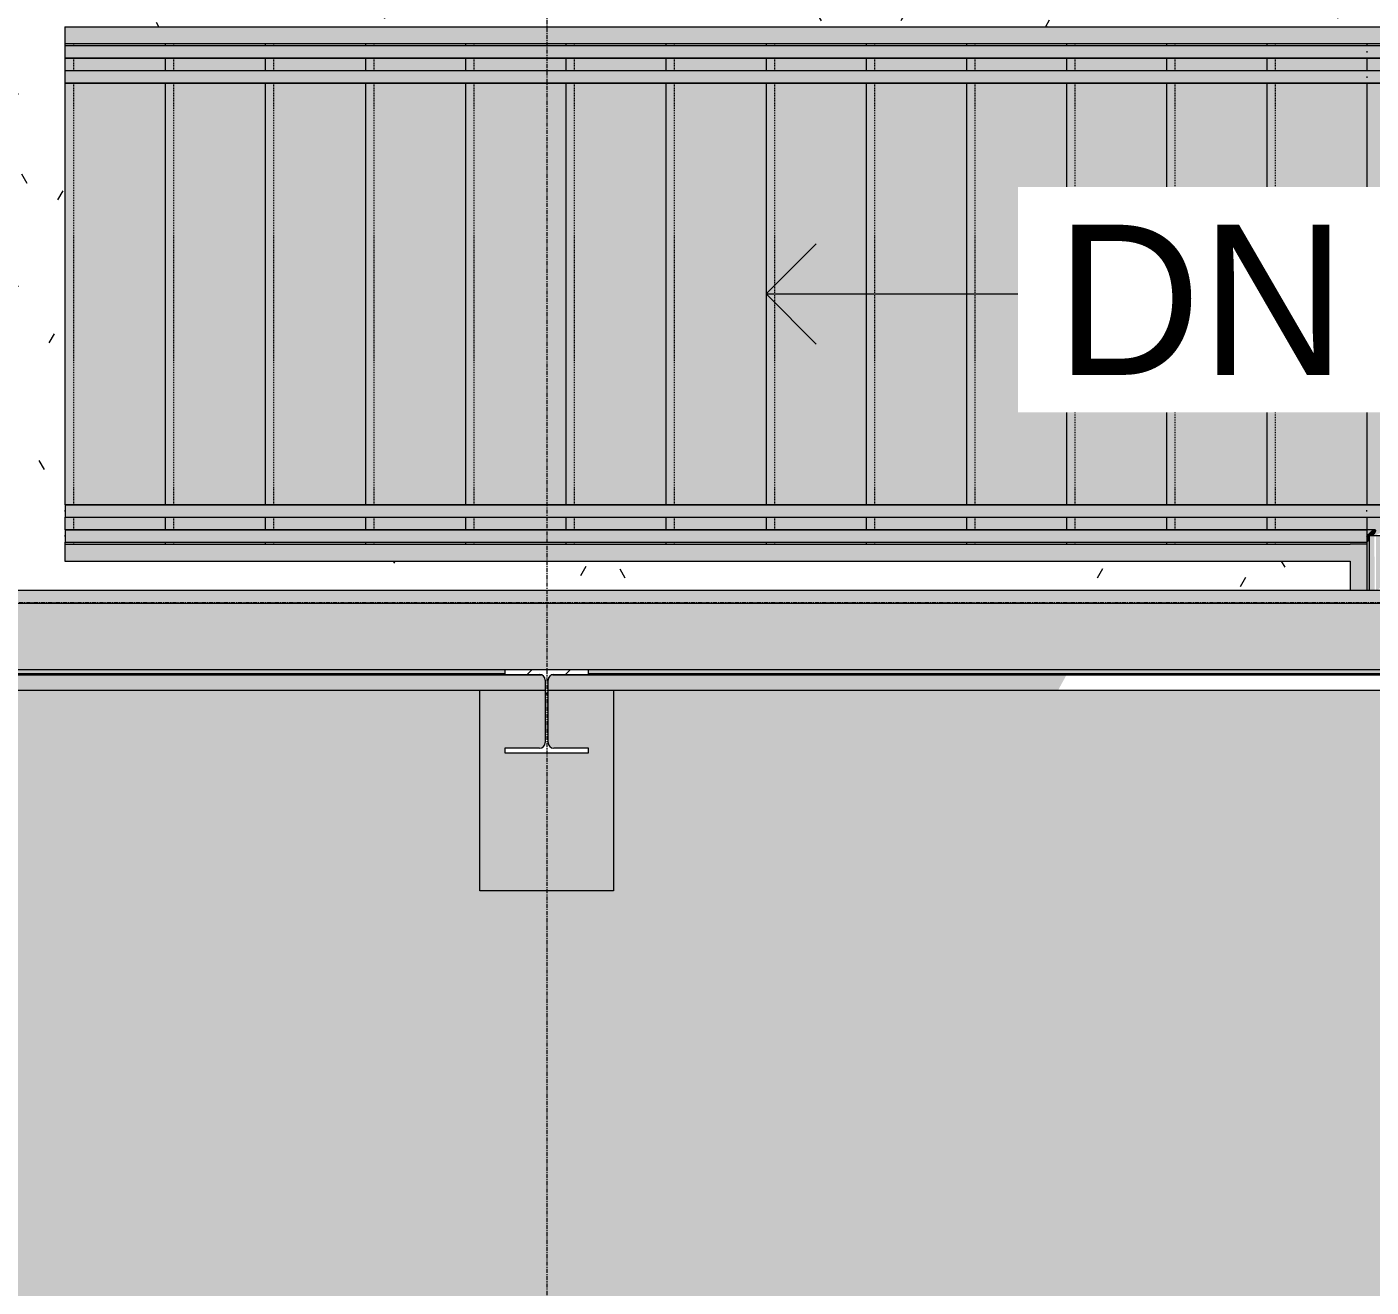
# Model space of a CAD drawing. Header units: inches. Extents: x -4124 to -1243, y 10241 to 12024.
# Drawn here: x -1802.5 to -1641.4, y 11691.9 to 11842.9 of the extents above; entities that cross this region are included whole.
import ezdxf

# ---------------------------------------------------------------- set-up
doc = ezdxf.new("R2010")
doc.units = ezdxf.units.IN
doc.header["$MEASUREMENT"] = 0
doc.linetypes.add('Grid Line 1_2_', pattern=[0.875, 0.5, -0.125, 0.125, -0.125])
doc.linetypes.add('Overhead 1_16_', pattern=[0.101562, 0.0625, -0.039062])
for name, color, linetype, lineweight in [('A-FLOR-HRAL', 11, 'Continuous', 9), ('A-WALL', 113, 'Continuous', 13), ('A-WALL-PATT', 111, 'Continuous', 20), ('C-BLDG-PADS', 91, 'Continuous', 13), ('C-TOPO', 7, 'Continuous', 9), ('S-COLS', 52, 'Continuous', 13), ('S-FNDN', 32, 'Continuous', 13), ('S-GRID', 1, 'Continuous', 9), ('S-STRS', 31, 'Continuous', 9), ('S-STRS-ANNO', 31, 'Continuous', 9), ('S-STRS-IDEN', 31, 'Continuous', 9)]:
    doc.layers.add(name, color=color, linetype=linetype, lineweight=lineweight)
doc.styles.add('Century Gothic', font='', dxfattribs={"height": 18})
doc.styles.get('Century Gothic').set_extended_font_data('Century Gothic')
pattern_1 = [(0, (0, 0), (30.72, 7.68), [1.267, -21.773, 1.267, -21.773, -122.88]), (0, (0, 0), (30.72, 7.68), [-46.08, 1.267, -44.813, 1.267, -21.773, -53.76]), (0, (0, 0), (30.72, 7.68), [-115.2, 1.267, -14.093, 1.267, -37.133]), (120, (11.52, 3.84), (-22.011075, 22.7643004), [1.267, -21.773, 1.267, -21.773, -122.88]), (120, (11.52, 3.84), (-22.011075, 22.7643004), [-46.08, 1.267, -44.813, 1.267, -21.773, -53.76]), (120, (11.52, 3.84), (-22.011075, 22.7643004), [-115.2, 1.267, -14.093, 1.267, -37.133]), (240, (15.36, 19.2), (-8.708925, -30.4443004), [1.267, -21.773, 1.267, -21.773, -122.88]), (240, (15.36, 19.2), (-8.708925, -30.4443004), [-46.08, 1.267, -44.813, 1.267, -21.773, -53.76]), (240, (15.36, 19.2), (-8.708925, -30.4443004), [-115.2, 1.267, -14.093, 1.267, -37.133])]

# ---------------------------------------------------------------- blocks, each defined once
blk = doc.blocks.new('Top Rail Type - Top Rail_Internal_-1447311-FLOOR PLAN - MEZZANINE')
at = {"layer": 'A-FLOR-HRAL'}
for points in [[(-1641.92, 11839.83), (-1641.92, 11840), (-1797.92, 11840), (-1797.92, 11839.84), (-1641.92, 11839.84)], [(-1641.91, 11839.81), (-1641.91, 11839.83), (-1586.29, 11839.83), (-1586.11, 11840.01), (-1641.92, 11840.01), (-1641.92, 11839.83)], [(-1797.92, 11781.84), (-1641.98, 11781.84), (-1641.74, 11782.11), (-1641.35, 11782.45), (-1641.02, 11782.64), (-1641.02, 11782.67), (-1641.92, 11782.64), (-1641.92, 11782), (-1797.92, 11782), (-1797.92, 11781.92)], [(-1641.92, 11781.27), (-1641.73, 11781.39), (-1641.67, 11781.44), (-1641.67, 11781.92), (-1641.17, 11781.92), (-1640.89, 11782.29), (-1640.79, 11782.57), (-1640.82, 11782.64), (-1641.02, 11782.64), (-1641.35, 11782.45), (-1641.74, 11782.11), (-1641.92, 11781.91), (-1641.92, 11781.27)]]:
    blk.add_hatch(color=254, dxfattribs=at).paths.add_polyline_path(points, flags=0)
at = {"layer": 'A-FLOR-HRAL', "color": 8}
for p, q in [((-1641.72, 11840.67), (-1797.92, 11840.67)), ((-1585.45, 11840.67), (-1641.72, 11840.67)), ((-1797.92, 11839.17), (-1641.72, 11839.17)), ((-1641.72, 11839.17), (-1586.95, 11839.17)), ((-1640.9, 11782.67), (-1797.92, 11782.67)), ((-1797.92, 11781.17), (-1642.19, 11781.17)), ((-1641.67, 11780.89), (-1641.67, 11775.39))]:
    blk.add_line(p, q, dxfattribs=at)
at = {"layer": 'A-FLOR-HRAL', "color": 8, "flags": 128}
for points in [[(-1797.92, 11839.84), (-1797.92, 11839.92), (-1797.92, 11840)], [(-1640.9, 11782.67), (-1641.02, 11782.64), (-1641.17, 11782.57), (-1641.35, 11782.45), (-1641.55, 11782.29), (-1641.74, 11782.11), (-1641.92, 11781.92), (-1641.99, 11781.84)], [(-1797.92, 11781.84), (-1797.92, 11781.92), (-1797.92, 11782)], [(-1641.92, 11781.27), (-1641.73, 11781.39), (-1641.67, 11781.44)]]:
    blk.add_lwpolyline(points, dxfattribs=at)
at = {"layer": 'A-FLOR-HRAL', "color": 8}
blk.add_open_spline([(-1641.92, 11840), (-1641.92, 11839.97), (-1641.92, 11839.92), (-1641.92, 11839.87), (-1641.92, 11839.84)], degree=3, dxfattribs=at)
blk = doc.blocks.new('Top Rail Type - Top Rail_Internal_-V8-FLOOR PLAN - MEZZANINE')
at = {"layer": 'A-FLOR-HRAL'}
h = blk.add_hatch(color=254, dxfattribs=at)
h.paths.add_polyline_path([(-1749.92, 11839.17), (-1641.92, 11839.17), (-1641.92, 11839.84), (-1797.92, 11839.84), (-1797.92, 11839.17), (-1751.62, 11839.17)], flags=0)
h.paths.add_polyline_path([(-1737.92, 11840), (-1641.92, 11840.01), (-1641.92, 11840.67), (-1797.92, 11840.67), (-1797.92, 11840), (-1741.17, 11840)], flags=0)
h = blk.add_hatch(color=254, dxfattribs=at)
h.paths.add_polyline_path([(-1638.7, 11839.17), (-1586.95, 11839.17), (-1586.29, 11839.83), (-1641.92, 11839.84), (-1641.91, 11839.17), (-1641.75, 11839.17)], flags=0)
h.paths.add_polyline_path([(-1641.92, 11840), (-1641.91, 11840.01), (-1586.11, 11840.01), (-1585.45, 11840.67), (-1641.92, 11840.67)], flags=0)
h = blk.add_hatch(color=254, dxfattribs=at)
h.paths.add_polyline_path([(-1701.92, 11781.17), (-1641.92, 11781.17), (-1641.92, 11781.91), (-1641.98, 11781.84), (-1797.92, 11781.84), (-1797.92, 11781.17), (-1713.92, 11781.17)], flags=0)
h.paths.add_polyline_path([(-1785.92, 11782), (-1641.92, 11782), (-1641.92, 11782.67), (-1797.92, 11782.67), (-1797.92, 11782)], flags=0)
h = blk.add_hatch(color=254, dxfattribs=at)
h.paths.add_polyline_path([(-1641.01, 11775.39), (-1641.02, 11781.83), (-1640.98, 11781.92), (-1641.67, 11781.92), (-1641.67, 11775.39)], flags=0)
h.paths.add_polyline_path([(-1640.83, 11775.39), (-1640.68, 11775.39), (-1640.17, 11775.9), (-1640.17, 11781.92), (-1640.83, 11781.92), (-1640.83, 11775.9)], flags=0)
at = {"layer": 'A-FLOR-HRAL', "color": 8}
for p, q in [((-1797.92, 11839.17), (-1797.92, 11840.67)), ((-1641.92, 11840.67), (-1797.92, 11840.67)), ((-1585.45, 11840.67), (-1641.92, 11840.67)), ((-1641.92, 11839.17), (-1797.92, 11839.17)), ((-1586.95, 11839.17), (-1641.92, 11839.17)), ((-1797.92, 11782.67), (-1797.92, 11781.17)), ((-1797.92, 11782.67), (-1641.92, 11782.67)), ((-1641.92, 11782.67), (-1641.92, 11781.17)), ((-1797.92, 11781.17), (-1641.92, 11781.17)), ((-1640.17, 11781.92), (-1641.67, 11781.92)), ((-1641.67, 11781.92), (-1641.67, 11775.39))]:
    blk.add_line(p, q, dxfattribs=at)
blk = doc.blocks.new('Handrail Type - Handrail_Internal_-1447339-FLOOR PLAN - MEZZANINE')
at = {"layer": 'A-FLOR-HRAL'}
for points in [[(-1641.92, 11836.83), (-1641.92, 11837), (-1797.92, 11837), (-1797.92, 11836.84), (-1641.92, 11836.84)], [(-1641.91, 11836.81), (-1641.91, 11836.83), (-1589.29, 11836.83), (-1589.11, 11837.01), (-1641.92, 11837.01), (-1641.92, 11836.83)], [(-1641.92, 11784.83), (-1641.92, 11785), (-1797.92, 11785), (-1797.92, 11784.84), (-1641.92, 11784.84)], [(-1638.01, 11784.83), (-1637.83, 11785.01), (-1641.92, 11785.01), (-1641.89, 11784.83), (-1638.23, 11784.83)]]:
    blk.add_hatch(color=254, dxfattribs=at).paths.add_polyline_path(points, flags=0)
at = {"layer": 'A-FLOR-HRAL', "color": 8}
for p, q in [((-1641.72, 11837.67), (-1797.92, 11837.67)), ((-1588.45, 11837.67), (-1641.72, 11837.67)), ((-1797.92, 11836.17), (-1641.72, 11836.17)), ((-1641.72, 11836.17), (-1589.95, 11836.17)), ((-1641.72, 11785.67), (-1797.92, 11785.67)), ((-1637.17, 11785.67), (-1641.72, 11785.67)), ((-1797.92, 11784.17), (-1641.72, 11784.17)), ((-1641.72, 11784.17), (-1638.67, 11784.17))]:
    blk.add_line(p, q, dxfattribs=at)
at = {"layer": 'A-FLOR-HRAL', "color": 8, "flags": 128}
for points in [[(-1797.92, 11836.84), (-1797.92, 11836.92), (-1797.92, 11837)], [(-1797.92, 11784.84), (-1797.92, 11784.92), (-1797.92, 11785)]]:
    blk.add_lwpolyline(points, dxfattribs=at)
at = {"layer": 'A-FLOR-HRAL', "color": 8}
for points in [[(-1641.92, 11837), (-1641.92, 11836.97), (-1641.92, 11836.92), (-1641.92, 11836.87), (-1641.92, 11836.84)], [(-1641.92, 11784.84), (-1641.92, 11784.87), (-1641.92, 11784.92), (-1641.92, 11784.97), (-1641.92, 11785)]]:
    blk.add_open_spline(points, degree=3, dxfattribs=at)
blk = doc.blocks.new('Handrail Type - Handrail_Internal_-V9-FLOOR PLAN - MEZZANINE')
at = {"layer": 'A-FLOR-HRAL'}
h = blk.add_hatch(color=254, dxfattribs=at)
h.paths.add_polyline_path([(-1797.92, 11836.17), (-1641.92, 11836.17), (-1641.92, 11836.84), (-1797.92, 11836.84), (-1797.92, 11836.45)], flags=0)
h.paths.add_polyline_path([(-1797.92, 11837), (-1641.92, 11837.01), (-1641.92, 11837.67), (-1797.92, 11837.67)], flags=0)
h = blk.add_hatch(color=254, dxfattribs=at)
h.paths.add_polyline_path([(-1589.95, 11836.17), (-1589.29, 11836.83), (-1641.92, 11836.84), (-1641.92, 11836.17), (-1594.84, 11836.17)], flags=0)
h.paths.add_polyline_path([(-1641.92, 11837), (-1641.91, 11837.01), (-1589.11, 11837.01), (-1588.45, 11837.67), (-1641.92, 11837.67)], flags=0)
h = blk.add_hatch(color=254, dxfattribs=at)
h.paths.add_polyline_path([(-1797.92, 11784.17), (-1641.92, 11784.17), (-1641.92, 11784.84), (-1797.92, 11784.84), (-1797.92, 11784.53)], flags=0)
h.paths.add_polyline_path([(-1773.92, 11785), (-1641.92, 11785.01), (-1641.92, 11785.67), (-1797.92, 11785.67), (-1797.92, 11785), (-1782.97, 11785)], flags=0)
h = blk.add_hatch(color=254, dxfattribs=at)
h.paths.add_polyline_path([(-1641.77, 11784.17), (-1638.67, 11784.17), (-1638.01, 11784.83), (-1641.92, 11784.84), (-1641.92, 11784.17), (-1641.82, 11784.17)], flags=0)
h.paths.add_polyline_path([(-1641.92, 11785), (-1641.89, 11785.01), (-1637.83, 11785.01), (-1637.17, 11785.67), (-1641.92, 11785.64), (-1641.92, 11785.11)], flags=0)
at = {"layer": 'A-FLOR-HRAL', "color": 8}
for p, q in [((-1797.92, 11836.17), (-1797.92, 11837.67)), ((-1641.92, 11837.67), (-1797.92, 11837.67)), ((-1588.45, 11837.67), (-1641.92, 11837.67)), ((-1641.92, 11836.17), (-1797.92, 11836.17)), ((-1589.95, 11836.17), (-1641.92, 11836.17)), ((-1797.92, 11785.67), (-1797.92, 11784.17)), ((-1797.92, 11785.67), (-1641.92, 11785.67)), ((-1641.92, 11785.67), (-1637.17, 11785.67)), ((-1797.92, 11784.17), (-1641.92, 11784.17)), ((-1641.92, 11784.17), (-1638.67, 11784.17))]:
    blk.add_line(p, q, dxfattribs=at)
blk = doc.blocks.new('W-Wide Flange-Column - W10X49-V12-FLOOR PLAN - MEZZANINE')
at = {"layer": 'S-COLS', "lineweight": 9}
h = blk.add_hatch(dxfattribs=at)
h.set_pattern_fill('FP_17', color=8, style=0, pattern_type=2)
h.set_pattern_definition([(45, (1740.203, -11760.905), (-9.503515, 9.503515), []), (45, (1740.203, -11746.505), (-9.503515, 9.503515), [])])
h.paths.add_polyline_path([(5, -4.99), (5, -4.43), (0.86, -4.43), (0.37, -4.23), (0.17, -3.74), (0.17, 3.74), (0.37, 4.23), (0.86, 4.43), (5, 4.47), (5, 4.99), (-5, 4.98), (-5, 4.43), (-0.86, 4.43), (-0.37, 4.23), (-0.17, 3.74), (-0.17, -3.74), (-0.37, -4.23), (-0.86, -4.43), (-5, -4.43), (-5, -4.99)], flags=0)
for p, q in [((5, 4.99), (-5, 4.99)), ((-5, 4.99), (-5, 4.43)), ((5, 4.43), (5, 4.99)), ((-5, 4.43), (-0.86, 4.43)), ((-0.17, 3.74), (-0.17, -3.74)), ((0.17, -3.74), (0.17, 3.74)), ((0.86, 4.43), (5, 4.43)), ((-0.86, -4.43), (-5, -4.43)), ((-5, -4.43), (-5, -4.99)), ((5, -4.43), (0.86, -4.43)), ((5, -4.99), (5, -4.43)), ((-5, -4.99), (5, -4.99))]:
    blk.add_line(p, q, dxfattribs=at)
for centre, start, end in [((-0.86, 3.74), 0, 90), ((0.86, 3.74), 90, 180), ((-0.86, -3.74), 270, 0), ((0.86, -3.74), 180, 270)]:
    blk.add_arc(centre, 0.691, start, end, dxfattribs=at)

msp = doc.modelspace()

# ---------------------------------------------------------------- hatches: boundary and pattern name
at = {"layer": 'A-WALL'}
msp.add_hatch(color=254, dxfattribs=at).paths.add_polyline_path([(-3026.70325, 11773.88562), (-1585.45325, 11773.88562), (-1585.45325, 11775.38562), (-3026.70325, 11775.38562)], flags=0)
at = {"layer": 'A-WALL-PATT', "lineweight": 9}
h = msp.add_hatch(dxfattribs=at)
h.set_pattern_fill('FP_4', color=8, style=0, pattern_type=2)
h.set_pattern_definition([(161.57, (0.48, 0.48), (-3.83995378, -1.544e-05), [0, -27.322, 3.034, 0]), (18.43, (-0.48, 0.48), (-3.83995378, 1.544e-05), [0, -27.322, 3.034, 0]), (108.43, (0.48, 0.48), (1.919622, -9.60052459), [9.106, -21.25]), (71.57, (-0.48, 0.48), (1.919622, 9.60052459), [9.106, -21.25])])
h.paths.add_polyline_path([(-1866.58834, 11765.88562), (-1585.45325, 11765.88562), (-1585.45325, 11773.88562), (-3026.20325, 11773.88562), (-3026.20325, 11765.88562), (-1950.20209, 11765.88562)], flags=0)
h = msp.add_hatch(dxfattribs=at)
h.set_pattern_fill('FP_5', color=8, style=0, pattern_type=2)
h.set_pattern_definition([(0, (0, 0), (0, 4.798), []), (315, (0, 0), (4.7984266, 0), [6.786, -6.786]), (45, (0, 0), (4.7984266, 0), [6.786, -6.786])])
h.paths.add_polyline_path([(-3018.20325, 11765.38562), (-3013.20325, 11765.3872), (-3013.20325, 11765.88562), (-3018.20325, 11765.88562)], flags=0)
h.paths.add_polyline_path([(-2508.27448, 11765.38562), (-2393.20325, 11765.38562), (-2393.20325, 11765.88562), (-2707.20325, 11765.88562), (-2707.20325, 11765.38562), (-2619.11209, 11765.38562)], flags=0)
h.paths.add_polyline_path([(-1587.20325, 11765.38562), (-1585.45325, 11765.38562), (-1585.45325, 11765.88562), (-1615.20325, 11765.87524), (-1615.20325, 11765.38562)], flags=0)
h.paths.add_polyline_path([(-1677.8563, 11765.38562), (-1625.20325, 11765.38562), (-1625.20325, 11765.88562), (-1735.20325, 11765.88562), (-1735.20325, 11765.38562), (-1699.36084, 11765.38562)], flags=0)
h.paths.add_polyline_path([(-2717.20325, 11765.38562), (-2717.20325, 11765.88562), (-3003.20325, 11765.88562), (-3003.20325, 11765.38562), (-2786.33959, 11765.38562)], flags=0)
h.paths.add_polyline_path([(-2383.20325, 11765.38562), (-2069.20325, 11765.38562), (-2069.20325, 11765.88562), (-2383.20325, 11765.88562), (-2383.20325, 11765.60713)], flags=0)
h.paths.add_polyline_path([(-1960.66933, 11765.38562), (-1745.20325, 11765.38562), (-1745.20325, 11765.88562), (-2059.20325, 11765.88562), (-2059.20325, 11765.38562), (-1960.87646, 11765.38562)], flags=0)
at = {"layer": 'C-BLDG-PADS', "lineweight": 9}
h = msp.add_hatch(dxfattribs=at)
h.set_pattern_fill('FP_1', color=9, style=0, pattern_type=2)
h.set_pattern_definition(pattern_1)
h.paths.add_polyline_path([(-1782.97459, 11775.38562), (-1643.92185, 11775.38562), (-1643.92185, 11778.91874), (-1797.92185, 11778.91874), (-1797.92185, 11842.91874), (-1587.20325, 11842.94162), (-1587.20325, 11918.83784), (-1956.35535, 11915.81915), (-1956.35535, 11775.38562), (-1785.92185, 11775.38562)], flags=0)
h = msp.add_hatch(dxfattribs=at)
h.set_pattern_fill('FP_1', color=9, style=0, pattern_type=2)
h.set_pattern_definition(pattern_1)
h.paths.add_polyline_path([(-3016.20325, 10827.02039), (-3008.90426, 10827.02039), (-3008.57568, 10827.15649), (-3008.37318, 10827.64539), (-3008.37318, 10835.12586), (-3008.57568, 10835.61476), (-3009.06458, 10835.81727), (-3013.20325, 10835.81727), (-3013.20325, 10836.37586), (-3003.20325, 10836.37586), (-3003.20325, 10835.81727), (-3007.34193, 10835.81727), (-3007.83082, 10835.61476), (-3008.03333, 10835.12586), (-3008.03333, 10827.64539), (-3007.83082, 10827.15649), (-3007.50224, 10827.02039), (-2712.90426, 10827.02039), (-2712.57568, 10827.15649), (-2712.37317, 10827.64539), (-2712.37317, 10835.12586), (-2712.57568, 10835.61476), (-2713.06458, 10835.81727), (-2717.20325, 10835.81727), (-2717.20325, 10836.37586), (-2707.20325, 10836.37586), (-2707.20325, 10835.81727), (-2711.34192, 10835.81727), (-2711.83082, 10835.61476), (-2712.03333, 10835.12586), (-2712.03333, 10827.64539), (-2711.83082, 10827.15649), (-2711.50224, 10827.02039), (-2388.90426, 10827.02039), (-2388.57568, 10827.15649), (-2388.37317, 10827.64539), (-2388.37317, 10835.12586), (-2388.57568, 10835.61476), (-2389.06458, 10835.81727), (-2393.20325, 10835.81727), (-2393.20325, 10836.37586), (-2383.20325, 10836.37586), (-2383.20325, 10835.81727), (-2387.34192, 10835.81727), (-2387.83082, 10835.61476), (-2388.03333, 10835.12586), (-2388.03333, 10827.64539), (-2387.83082, 10827.15649), (-2387.50224, 10827.02039), (-2064.90426, 10827.02039), (-2064.57568, 10827.15649), (-2064.37317, 10827.64539), (-2064.37317, 10835.12586), (-2064.57568, 10835.61476), (-2065.06458, 10835.81727), (-2069.20325, 10835.81727), (-2069.20325, 10836.37586), (-2059.20325, 10836.37586), (-2059.20325, 10835.81727), (-2063.34192, 10835.81727), (-2063.83082, 10835.61476), (-2064.03333, 10835.12586), (-2064.03333, 10827.64539), (-2063.83082, 10827.15649), (-2063.50224, 10827.02039), (-1942.39075, 10827.02039), (-1942.39075, 10828.39539), (-1845.45325, 10828.39539), (-1845.45325, 10979.89539), (-1797.95325, 10979.89539), (-1797.95325, 10977.64539), (-1790.32825, 10977.64539), (-1790.32825, 10828.39539), (-1740.37317, 10828.39539), (-1740.37317, 10835.12586), (-1740.57568, 10835.61476), (-1741.06458, 10835.81727), (-1745.20325, 10835.81727), (-1745.20325, 10836.37586), (-1735.20325, 10836.37586), (-1735.20325, 10835.81727), (-1739.34192, 10835.81727), (-1739.83082, 10835.61476), (-1740.03333, 10835.12586), (-1740.03333, 10828.39539), (-1620.37318, 10828.39539), (-1620.37318, 10835.12586), (-1620.57568, 10835.61476), (-1621.06458, 10835.81727), (-1625.20325, 10835.81727), (-1625.20325, 10836.37586), (-1615.20325, 10836.37586), (-1615.20325, 10835.81727), (-1619.34193, 10835.81727), (-1619.83082, 10835.61476), (-1620.03333, 10835.12586), (-1620.03333, 10828.39539), (-1587.20325, 10828.39539), (-1587.20325, 10994.77818), (-1635.20325, 10994.77818), (-1635.20325, 11033.89539), (-1904.20325, 11033.89539), (-1904.20325, 11264.89539), (-1829.70325, 11264.89539), (-1829.70325, 11420.89539), (-1587.20325, 11420.89539), (-1587.20325, 11763.39539), (-1620.03333, 11763.39539), (-1620.03333, 11757.16492), (-1619.83082, 11756.67602), (-1619.34193, 11756.47352), (-1615.20325, 11756.47352), (-1615.20325, 11755.91492), (-1625.20325, 11755.91492), (-1625.20325, 11756.47352), (-1621.06458, 11756.47352), (-1620.57568, 11756.67602), (-1620.37318, 11757.16492), (-1620.37318, 11763.39539), (-1740.03333, 11763.39539), (-1740.03333, 11757.16492), (-1739.83082, 11756.67602), (-1739.34192, 11756.47352), (-1735.20325, 11756.47352), (-1735.20325, 11755.91492), (-1745.20325, 11755.91492), (-1745.20325, 11756.47352), (-1741.06458, 11756.47352), (-1740.57568, 11756.67602), (-1740.37317, 11757.16492), (-1740.37317, 11763.39539), (-2064.03333, 11763.39539), (-2064.03333, 11757.16492), (-2063.83082, 11756.67602), (-2063.34192, 11756.47352), (-2059.20325, 11756.47352), (-2059.20325, 11755.91492), (-2069.20325, 11755.91492), (-2069.20325, 11756.47352), (-2065.06458, 11756.47352), (-2064.57568, 11756.67602), (-2064.37317, 11757.16492), (-2064.37317, 11763.39539), (-2388.03333, 11763.39539), (-2388.03333, 11757.16492), (-2387.83082, 11756.67602), (-2387.34192, 11756.47352), (-2383.20325, 11756.47352), (-2383.20325, 11755.91492), (-2393.20325, 11755.91492), (-2393.20325, 11756.47352), (-2389.06458, 11756.47352), (-2388.57568, 11756.67602), (-2388.37317, 11757.16492), (-2388.37317, 11763.39539), (-2712.03333, 11763.39539), (-2712.03333, 11757.16492), (-2711.83082, 11756.67602), (-2711.34192, 11756.47352), (-2707.20325, 11756.47352), (-2707.20325, 11755.91492), (-2717.20325, 11755.91492), (-2717.20325, 11756.47352), (-2713.06458, 11756.47352), (-2712.57568, 11756.67602), (-2712.37317, 11757.16492), (-2712.37317, 11763.39539), (-3008.03333, 11763.39539), (-3008.03333, 11757.16492), (-3007.83082, 11756.67602), (-3007.34193, 11756.47352), (-3003.20325, 11756.47352), (-3003.20325, 11755.91492), (-3013.20325, 11755.91492), (-3013.20325, 11756.47352), (-3009.06458, 11756.47352), (-3008.55199, 11756.73321), (-3008.37318, 11757.16492), (-3008.37318, 11763.39539), (-3016.20325, 11763.39539), (-3016.20325, 11682.52039), (-3015.22669, 11682.52039), (-3015.22669, 11536.52039), (-3016.20325, 11536.52039), (-3016.20325, 11457.06531), (-3009.47279, 11457.06531), (-3008.98389, 11457.26782), (-3008.78138, 11457.75672), (-3008.78138, 11461.89539), (-3008.22279, 11461.89539), (-3008.22279, 11451.89539), (-3008.78138, 11451.89539), (-3008.78138, 11456.03406), (-3008.98389, 11456.52296), (-3009.47279, 11456.72547), (-3016.20325, 11456.72547), (-3016.20325, 11137.81531), (-3009.47279, 11137.81531), (-3008.98389, 11138.01782), (-3008.78138, 11138.50672), (-3008.78138, 11142.64539), (-3008.22279, 11142.64539), (-3008.22279, 11132.64539), (-3008.78138, 11132.64539), (-3008.78138, 11136.78406), (-3008.98389, 11137.27296), (-3009.47279, 11137.47547), (-3016.20325, 11137.47547), (-3016.20325, 10835.81727)], flags=0)
h.paths.add_polyline_path([(-1797.95325, 10828.39539), (-1797.95325, 10975.39539), (-1840.95325, 10975.39539), (-1840.95325, 10828.39539)], flags=0)
h.paths.add_polyline_path([(-1587.20325, 11002.40318), (-1587.20325, 11039.65318), (-1627.57825, 11039.65318), (-1627.57825, 11002.40318)], flags=0)
h.paths.add_polyline_path([(-1745.20325, 11038.39539), (-1635.20325, 11038.39539), (-1635.20325, 11039.65318), (-1745.20325, 11039.65318), (-1745.20325, 11038.72821), (-1899.70325, 11038.72821), (-1899.70325, 11038.39539), (-1782.97459, 11038.39539)], flags=0)
h.paths.add_polyline_path([(-1745.20325, 11219.64539), (-1745.20325, 11260.27039), (-1829.70325, 11260.27039), (-1829.70325, 11260.39539), (-1879.20325, 11260.39539), (-1879.20325, 11259.64539), (-1747.20325, 11259.64539), (-1747.20325, 11219.64539)], flags=0)
h.paths.add_polyline_path([(-3015.87625, 11535.23914), (-3015.87625, 11536.23914), (-2855.22669, 11536.23914), (-2855.22669, 11535.23914), (-3015.28919, 11535.23914)], flags=0)
h.paths.add_polyline_path([(-3015.87625, 11682.80164), (-3015.87625, 11683.80164), (-2855.22669, 11683.80164), (-2855.22669, 11682.80164), (-3015.28919, 11682.80164)], flags=0)
at = {"layer": 'S-FNDN'}
h = msp.add_hatch(color=254, dxfattribs=at)
h.paths.add_polyline_path([(-3028.20325, 11763.39539), (-3028.20325, 11773.39539), (-3046.58148, 11773.39539), (-3046.58153, 11766.68722), (-3051.43065, 11765.09097), (-3046.58153, 11763.39539), (-3037.18084, 11763.39539)], flags=0)
h.paths.add_polyline_path([(-3017.57825, 11763.39539), (-3008.37318, 11763.39539), (-3008.37318, 11764.64539), (-3008.57568, 11765.13429), (-3008.88069, 11765.26062), (-3017.57825, 11765.26062), (-3017.57825, 11763.74026)], flags=0)
h.paths.add_polyline_path([(-1678.94779, 11763.39539), (-1678.94772, 11763.39551), (-1677.92485, 11765.26062), (-1739.52582, 11765.26062), (-1739.83082, 11765.13429), (-1740.03333, 11764.64539), (-1740.03333, 11763.39539), (-1699.36084, 11763.39539)], flags=0)
h.paths.add_polyline_path([(-2711.83082, 11763.39539), (-2388.37317, 11763.39551), (-2388.37317, 11764.64539), (-2388.57568, 11765.13429), (-2388.88069, 11765.26062), (-2711.52582, 11765.26062), (-2711.83082, 11765.13429), (-2712.03333, 11764.64539), (-2712.03333, 11763.39539), (-2711.85541, 11763.39539)], flags=0)
h.paths.add_polyline_path([(-2953.56709, 11763.39539), (-2712.37317, 11763.39539), (-2712.37317, 11764.64539), (-2712.57568, 11765.13429), (-2712.88069, 11765.26062), (-3007.52582, 11765.26062), (-3007.83082, 11765.13429), (-3008.03333, 11764.64539), (-3008.03333, 11763.39539), (-2995.37397, 11763.39539)], flags=0)
h.paths.add_polyline_path([(-1960.87646, 11763.39539), (-1740.37317, 11763.39539), (-1740.37317, 11764.64539), (-1740.57568, 11765.13429), (-1740.88069, 11765.26062), (-2063.52582, 11765.26062), (-2063.83082, 11765.13429), (-2064.03333, 11764.64539), (-2064.03333, 11763.39539)], flags=0)
h.paths.add_polyline_path([(-2388.03333, 11763.39539), (-2064.37317, 11763.39551), (-2064.37317, 11764.64539), (-2064.57568, 11765.13429), (-2064.88069, 11765.26062), (-2387.52582, 11765.26062), (-2387.83082, 11765.13429), (-2388.03333, 11764.64539), (-2388.03333, 11763.39551)], flags=0)
at = {"layer": 'S-STRS'}
for color, points in [(7, [(-1641.92185, 11840.91874), (-1638.70445, 11840.91874), (-1638.70445, 11842.91874), (-1797.92185, 11842.91874), (-1797.92185, 11840.91874), (-1647.10225, 11840.91874)]), (7, [(-1647.10225, 11778.91874), (-1643.92185, 11778.91874), (-1643.92185, 11780.91874), (-1797.92185, 11780.91874), (-1797.92185, 11778.91874), (-1653.92185, 11778.91874)]), (254, [(-1643.92185, 11775.38562), (-1641.92185, 11775.38562), (-1641.92185, 11780.91874), (-1643.92185, 11780.91874), (-1643.92185, 11778.03475)])]:
    msp.add_hatch(color=color, dxfattribs=at).paths.add_polyline_path(points, flags=0)
h = msp.add_hatch(color=7, dxfattribs=at)
h.paths.add_polyline_path([(-1797.92185, 11780.91874), (-1785.92185, 11780.91874), (-1785.92185, 11781.16874), (-1797.92185, 11781.16874)], flags=0)
h.paths.add_polyline_path([(-1797.92185, 11782.66874), (-1785.92185, 11782.66874), (-1785.92185, 11784.16874), (-1797.92185, 11784.16874)], flags=0)
h.paths.add_polyline_path([(-1797.92185, 11785.66874), (-1785.92185, 11785.66874), (-1785.92185, 11836.16874), (-1797.92185, 11836.16874), (-1797.92185, 11797.50681)], flags=0)
h.paths.add_polyline_path([(-1785.92185, 11837.66874), (-1785.92185, 11839.16874), (-1797.92185, 11839.16874), (-1797.92185, 11837.66874)], flags=0)
h.paths.add_polyline_path([(-1797.92185, 11840.66874), (-1785.92185, 11840.66874), (-1785.92185, 11840.91874), (-1797.92185, 11840.91874)], flags=0)
h = msp.add_hatch(color=7, dxfattribs=at)
h.paths.add_polyline_path([(-1785.92185, 11780.91874), (-1773.92185, 11780.91874), (-1773.92185, 11781.16874), (-1785.92185, 11781.16874)], flags=0)
h.paths.add_polyline_path([(-1785.92185, 11782.66874), (-1773.92185, 11782.66874), (-1773.92185, 11784.16874), (-1785.92185, 11784.16874)], flags=0)
h.paths.add_polyline_path([(-1773.92185, 11785.66874), (-1773.92185, 11836.16874), (-1785.92185, 11836.16874), (-1785.92185, 11785.66874), (-1782.97459, 11785.66874)], flags=0)
h.paths.add_polyline_path([(-1773.92185, 11837.66874), (-1773.92185, 11839.16874), (-1785.92185, 11839.16874), (-1785.92185, 11837.66874), (-1782.97459, 11837.66874)], flags=0)
h.paths.add_polyline_path([(-1773.92185, 11840.66874), (-1773.92185, 11840.91874), (-1785.92185, 11840.91874), (-1785.92185, 11840.66874), (-1782.97459, 11840.66874)], flags=0)
h = msp.add_hatch(color=7, dxfattribs=at)
h.paths.add_polyline_path([(-1773.92185, 11780.91874), (-1761.92185, 11780.91874), (-1761.92185, 11781.16874), (-1773.92185, 11781.16874)], flags=0)
h.paths.add_polyline_path([(-1762.07115, 11782.66874), (-1761.92185, 11782.66874), (-1761.92185, 11784.16874), (-1773.92185, 11784.16874), (-1773.92185, 11782.66874)], flags=0)
h.paths.add_polyline_path([(-1773.92185, 11785.66874), (-1761.92185, 11785.66874), (-1761.92185, 11836.16874), (-1773.92185, 11836.16874), (-1773.92185, 11797.50681)], flags=0)
h.paths.add_polyline_path([(-1761.92185, 11837.66874), (-1761.92185, 11839.16874), (-1773.92185, 11839.16874), (-1773.92185, 11837.66874), (-1762.07115, 11837.66874)], flags=0)
h.paths.add_polyline_path([(-1773.92185, 11840.66874), (-1761.92185, 11840.66874), (-1761.92185, 11840.91874), (-1773.92185, 11840.91874)], flags=0)
h = msp.add_hatch(color=7, dxfattribs=at)
h.paths.add_polyline_path([(-1761.92185, 11780.91874), (-1749.92185, 11780.91874), (-1749.92185, 11781.16874), (-1761.92185, 11781.16874)], flags=0)
h.paths.add_polyline_path([(-1749.92185, 11782.66874), (-1749.92185, 11784.16874), (-1761.92185, 11784.16874), (-1761.92185, 11782.66874)], flags=0)
h.paths.add_polyline_path([(-1749.92185, 11785.66874), (-1749.92185, 11836.16874), (-1761.92185, 11836.16874), (-1761.92185, 11785.66874)], flags=0)
h.paths.add_polyline_path([(-1761.92185, 11837.66874), (-1749.92185, 11837.66874), (-1749.92185, 11839.16874), (-1761.92185, 11839.16874)], flags=0)
h.paths.add_polyline_path([(-1751.61944, 11840.66874), (-1749.92185, 11840.66874), (-1749.92185, 11840.91874), (-1761.92185, 11840.91874), (-1761.92185, 11840.66874)], flags=0)
h = msp.add_hatch(color=7, dxfattribs=at)
h.paths.add_polyline_path([(-1749.92185, 11780.91874), (-1737.92185, 11780.91874), (-1737.92185, 11781.16874), (-1749.92185, 11781.16874)], flags=0)
h.paths.add_polyline_path([(-1741.16772, 11782.66874), (-1737.92185, 11782.66874), (-1737.92185, 11784.16874), (-1749.92185, 11784.16874), (-1749.92185, 11782.66874)], flags=0)
h.paths.add_polyline_path([(-1741.16772, 11785.66874), (-1737.92185, 11785.66874), (-1737.92185, 11836.16874), (-1749.92185, 11836.16874), (-1749.92185, 11785.66874)], flags=0)
h.paths.add_polyline_path([(-1737.92185, 11837.66874), (-1737.92185, 11839.16874), (-1749.92185, 11839.16874), (-1749.92185, 11837.66874), (-1741.16772, 11837.66874)], flags=0)
h.paths.add_polyline_path([(-1749.92185, 11840.66874), (-1737.92185, 11840.66874), (-1737.92185, 11840.91874), (-1749.92185, 11840.91874)], flags=0)
h = msp.add_hatch(color=7, dxfattribs=at)
h.paths.add_polyline_path([(-1737.92185, 11780.91874), (-1725.92185, 11780.91874), (-1725.92185, 11781.16874), (-1737.92185, 11781.16874)], flags=0)
h.paths.add_polyline_path([(-1725.92185, 11782.66874), (-1725.92185, 11784.16874), (-1737.92185, 11784.16874), (-1737.92185, 11782.66874)], flags=0)
h.paths.add_polyline_path([(-1725.92185, 11785.66874), (-1725.92185, 11836.16874), (-1737.92185, 11836.16874), (-1737.92185, 11785.66874)], flags=0)
h.paths.add_polyline_path([(-1737.92185, 11837.66874), (-1725.92185, 11837.66874), (-1725.92185, 11839.16874), (-1737.92185, 11839.16874)], flags=0)
h.paths.add_polyline_path([(-1730.716, 11840.66874), (-1725.92185, 11840.66874), (-1725.92185, 11840.91874), (-1737.92185, 11840.91874), (-1737.92185, 11840.66874)], flags=0)
h = msp.add_hatch(color=7, dxfattribs=at)
h.paths.add_polyline_path([(-1725.92185, 11780.91874), (-1713.92185, 11780.91874), (-1713.92185, 11781.16874), (-1725.92185, 11781.16874)], flags=0)
h.paths.add_polyline_path([(-1720.26428, 11782.66874), (-1713.92185, 11782.66874), (-1713.92185, 11784.16874), (-1725.92185, 11784.16874), (-1725.92185, 11782.66874)], flags=0)
h.paths.add_polyline_path([(-1720.26428, 11785.66874), (-1713.92185, 11785.66874), (-1713.92185, 11836.16874), (-1725.92185, 11836.16874), (-1725.92185, 11785.66874)], flags=0)
h.paths.add_polyline_path([(-1713.92185, 11837.66874), (-1713.92185, 11839.16874), (-1725.92185, 11839.16874), (-1725.92185, 11837.66874), (-1720.26428, 11837.66874)], flags=0)
h.paths.add_polyline_path([(-1725.92185, 11840.66874), (-1713.92185, 11840.66874), (-1713.92185, 11840.91874), (-1725.92185, 11840.91874)], flags=0)
h = msp.add_hatch(color=7, dxfattribs=at)
h.paths.add_polyline_path([(-1713.92185, 11780.91874), (-1701.92185, 11780.91874), (-1701.92185, 11781.16874), (-1713.92185, 11781.16874)], flags=0)
h.paths.add_polyline_path([(-1701.92185, 11782.66874), (-1701.92185, 11784.16874), (-1713.92185, 11784.16874), (-1713.92185, 11782.66874)], flags=0)
h.paths.add_polyline_path([(-1713.92185, 11785.66874), (-1701.92185, 11785.66874), (-1701.92185, 11836.16874), (-1713.92185, 11836.16874), (-1713.92185, 11789.66387)], flags=0)
h.paths.add_polyline_path([(-1713.92185, 11837.66874), (-1701.92185, 11837.66874), (-1701.92185, 11839.16874), (-1713.92185, 11839.16874)], flags=0)
h.paths.add_polyline_path([(-1709.81256, 11840.66874), (-1701.92185, 11840.66874), (-1701.92185, 11840.91874), (-1713.92185, 11840.91874), (-1713.92185, 11840.66874)], flags=0)
h = msp.add_hatch(color=7, dxfattribs=at)
h.paths.add_polyline_path([(-1701.92185, 11780.91874), (-1689.92185, 11780.91874), (-1689.92185, 11781.16874), (-1701.92185, 11781.16874)], flags=0)
h.paths.add_polyline_path([(-1689.92185, 11782.66874), (-1689.92185, 11784.16874), (-1701.92185, 11784.16874), (-1701.92185, 11782.66874), (-1699.36084, 11782.66874)], flags=0)
h.paths.add_polyline_path([(-1689.92185, 11785.66874), (-1689.92185, 11836.16874), (-1701.92185, 11836.16874), (-1701.92185, 11785.66874), (-1699.36084, 11785.66874)], flags=0)
h.paths.add_polyline_path([(-1689.92185, 11837.66874), (-1689.92185, 11839.16874), (-1701.92185, 11839.16874), (-1701.92185, 11837.66874), (-1699.36084, 11837.66874)], flags=0)
h.paths.add_polyline_path([(-1701.92185, 11840.66874), (-1689.92185, 11840.66874), (-1689.92185, 11840.91874), (-1701.92185, 11840.91874)], flags=0)
h = msp.add_hatch(color=7, dxfattribs=at)
h.paths.add_polyline_path([(-1689.92185, 11780.91874), (-1677.92185, 11780.91874), (-1677.92185, 11781.16874), (-1689.92185, 11781.16874)], flags=0)
h.paths.add_polyline_path([(-1678.4574, 11782.66874), (-1677.92185, 11782.66874), (-1677.92185, 11784.16874), (-1689.92185, 11784.16874), (-1689.92185, 11782.66874)], flags=0)
h.paths.add_polyline_path([(-1678.4574, 11785.66874), (-1677.92185, 11785.66874), (-1677.92185, 11836.16874), (-1689.92185, 11836.16874), (-1689.92185, 11785.66874)], flags=0)
h.paths.add_polyline_path([(-1678.4574, 11837.66874), (-1677.92185, 11837.66874), (-1677.92185, 11839.16874), (-1689.92185, 11839.16874), (-1689.92185, 11837.66874)], flags=0)
h.paths.add_polyline_path([(-1689.92185, 11840.66874), (-1677.92185, 11840.66874), (-1677.92185, 11840.91874), (-1689.92185, 11840.91874)], flags=0)
h = msp.add_hatch(color=7, dxfattribs=at)
h.paths.add_polyline_path([(-1677.92185, 11780.91874), (-1665.92185, 11780.91874), (-1665.92185, 11781.16874), (-1677.92185, 11781.16874)], flags=0)
h.paths.add_polyline_path([(-1665.92185, 11782.66874), (-1665.92185, 11784.16874), (-1677.92185, 11784.16874), (-1677.92185, 11782.66874)], flags=0)
h.paths.add_polyline_path([(-1677.92185, 11785.66874), (-1665.92185, 11785.66874), (-1665.92185, 11836.16874), (-1677.92185, 11836.16874), (-1677.92185, 11789.66387)], flags=0)
h.paths.add_polyline_path([(-1665.92185, 11837.66874), (-1665.92185, 11839.16874), (-1677.92185, 11839.16874), (-1677.92185, 11837.66874)], flags=0)
h.paths.add_polyline_path([(-1677.92185, 11840.66874), (-1665.92185, 11840.66874), (-1665.92185, 11840.91874), (-1677.92185, 11840.91874)], flags=0)
h = msp.add_hatch(color=7, dxfattribs=at)
h.paths.add_polyline_path([(-1665.92185, 11780.91874), (-1653.92185, 11780.91874), (-1653.92185, 11781.16874), (-1665.92185, 11781.16874)], flags=0)
h.paths.add_polyline_path([(-1653.92185, 11782.66874), (-1653.92185, 11784.16874), (-1665.92185, 11784.16874), (-1665.92185, 11782.66874), (-1657.55397, 11782.66874)], flags=0)
h.paths.add_polyline_path([(-1653.92185, 11785.66874), (-1653.92185, 11836.16874), (-1665.92185, 11836.16874), (-1665.92185, 11785.66874), (-1657.55397, 11785.66874)], flags=0)
h.paths.add_polyline_path([(-1653.92185, 11837.66874), (-1653.92185, 11839.16874), (-1665.92185, 11839.16874), (-1665.92185, 11837.66874), (-1657.55397, 11837.66874)], flags=0)
h.paths.add_polyline_path([(-1665.92185, 11840.66874), (-1653.92185, 11840.66874), (-1653.92185, 11840.91874), (-1665.92185, 11840.91874)], flags=0)
h = msp.add_hatch(color=7, dxfattribs=at)
h.paths.add_polyline_path([(-1642.19178, 11780.91874), (-1641.92185, 11780.91874), (-1641.92185, 11781.16874), (-1653.92185, 11781.16874), (-1653.92185, 11780.91874), (-1643.92185, 11780.91874)], flags=0)
h.paths.add_polyline_path([(-1653.92185, 11782.66874), (-1641.92185, 11782.66874), (-1641.92185, 11784.16874), (-1653.92185, 11784.16874)], flags=0)
h.paths.add_polyline_path([(-1653.92185, 11785.66874), (-1641.92185, 11785.66874), (-1641.92185, 11836.16874), (-1653.92185, 11836.16874), (-1653.92185, 11789.66387)], flags=0)
h.paths.add_polyline_path([(-1653.92185, 11837.66874), (-1641.92185, 11837.66874), (-1641.92185, 11839.16874), (-1653.92185, 11839.16874)], flags=0)
h.paths.add_polyline_path([(-1647.10225, 11840.66874), (-1641.92185, 11840.66874), (-1641.92185, 11840.91874), (-1653.92185, 11840.91874), (-1653.92185, 11840.66874)], flags=0)
h = msp.add_hatch(color=7, dxfattribs=at)
h.paths.add_polyline_path([(-1641.67185, 11775.38562), (-1641.67185, 11781.43877), (-1641.92185, 11781.1943), (-1641.92185, 11775.38562)], flags=0)
h.paths.add_polyline_path([(-1640.17185, 11775.89539), (-1586.95325, 11775.89539), (-1586.95325, 11839.16874), (-1641.92185, 11839.16874), (-1641.92185, 11837.66874), (-1588.45325, 11837.64319), (-1588.47881, 11777.39539), (-1638.67185, 11777.42095), (-1638.67185, 11784.16874), (-1641.92185, 11784.16874), (-1641.92185, 11782.66874), (-1640.81864, 11782.63826), (-1640.79396, 11782.56826), (-1640.89276, 11782.29374), (-1641.11597, 11781.91874), (-1640.92185, 11781.91874), (-1640.54685, 11782.19203), (-1640.27233, 11782.29083), (-1640.19741, 11782.26441), (-1640.17185, 11782.18867), (-1640.17185, 11777.39539)], flags=0)
h.paths.add_polyline_path([(-1589.95325, 11778.89539), (-1589.95325, 11836.16874), (-1641.92185, 11836.16874), (-1641.92185, 11785.66874), (-1637.17185, 11785.64304), (-1637.17185, 11778.89539), (-1594.84365, 11778.89539)], flags=0)
h.paths.add_polyline_path([(-1594.84365, 11840.66874), (-1585.45325, 11840.66874), (-1585.47881, 11840.91874), (-1641.92185, 11840.91874), (-1641.92185, 11840.66874), (-1615.74709, 11840.66874)], flags=0)

# ---------------------------------------------------------------- linework, layer by layer
at = {"layer": 'A-WALL', "lineweight": 9}
for p, q in [((-1585.45325, 11775.38562), (-3028.20325, 11775.38562)), ((-3026.70325, 11773.88562), (-1585.45325, 11773.88562)), ((-2063.52582, 11765.26062), (-1740.88069, 11765.26062)), ((-1745.20325, 11765.88562), (-2059.20325, 11765.88562)), ((-1745.20325, 11765.38562), (-2059.20325, 11765.38562)), ((-1739.52582, 11765.26062), (-1620.88069, 11765.26062)), ((-1625.20325, 11765.88562), (-1735.20325, 11765.88562)), ((-1625.20325, 11765.38562), (-1735.20325, 11765.38562))]:
    msp.add_line(p, q, dxfattribs=at)
at = {"layer": 'C-TOPO', "color": 8}
msp.add_line((-1620.37318, 11763.39551), (-1678.94772, 11763.39551), dxfattribs=at)
at = {"layer": 'S-FNDN', "color": 8, "lineweight": 9}
for p, q in [((-1748.20325, 11763.39539), (-2064.03333, 11763.39539)), ((-1748.20325, 11739.39539), (-1748.20325, 11763.39539)), ((-1740.37317, 11763.39539), (-1748.20325, 11763.39539)), ((-1678.94779, 11763.39539), (-1740.03333, 11763.39539)), ((-1732.20325, 11763.39539), (-1732.20325, 11739.39539)), ((-1732.20325, 11739.39539), (-1748.20325, 11739.39539))]:
    msp.add_line(p, q, dxfattribs=at)
at = {"layer": 'S-GRID', "linetype": 'Grid Line 1_2_'}
for p, q in [((-1740.20325, 11974.97202), (-1740.20325, 10769.69706)), ((-1362.80331, 11773.89539), (-3750.49332, 11773.89539))]:
    msp.add_line(p, q, dxfattribs=at)
at = {"layer": 'S-STRS', "color": 8}
for p, q in [((-1797.92185, 11842.91874), (-1797.92185, 11840.91874)), ((-1797.92185, 11842.91874), (-1638.70445, 11842.91874)), ((-1797.92185, 11840.91874), (-1785.92185, 11840.91874)), ((-1797.92185, 11840.91874), (-1797.92185, 11840.66874)), ((-1785.92185, 11840.91874), (-1773.92185, 11840.91874)), ((-1785.92185, 11840.91874), (-1785.92185, 11840.66874)), ((-1773.92185, 11840.91874), (-1761.92185, 11840.91874)), ((-1773.92185, 11840.91874), (-1773.92185, 11840.66874)), ((-1761.92185, 11840.91874), (-1749.92185, 11840.91874)), ((-1761.92185, 11840.91874), (-1761.92185, 11840.66874)), ((-1749.92185, 11840.91874), (-1737.92185, 11840.91874)), ((-1749.92185, 11840.91874), (-1749.92185, 11840.66874)), ((-1737.92185, 11840.91874), (-1725.92185, 11840.91874)), ((-1737.92185, 11840.91874), (-1737.92185, 11840.66874)), ((-1725.92185, 11840.91874), (-1713.92185, 11840.91874)), ((-1725.92185, 11840.91874), (-1725.92185, 11840.66874)), ((-1713.92185, 11840.91874), (-1701.92185, 11840.91874)), ((-1713.92185, 11840.91874), (-1713.92185, 11840.66874)), ((-1701.92185, 11840.91874), (-1689.92185, 11840.91874)), ((-1701.92185, 11840.91874), (-1701.92185, 11840.66874)), ((-1689.92185, 11840.91874), (-1677.92185, 11840.91874)), ((-1689.92185, 11840.91874), (-1689.92185, 11840.66874)), ((-1677.92185, 11840.91874), (-1665.92185, 11840.91874)), ((-1677.92185, 11840.91874), (-1677.92185, 11840.66874)), ((-1665.92185, 11840.91874), (-1653.92185, 11840.91874)), ((-1665.92185, 11840.91874), (-1665.92185, 11840.66874)), ((-1653.92185, 11840.91874), (-1641.92185, 11840.91874)), ((-1653.92185, 11840.91874), (-1653.92185, 11840.66874)), ((-1641.92185, 11840.91874), (-1638.70445, 11840.91874)), ((-1641.92185, 11840.91874), (-1641.92185, 11840.66874)), ((-1797.92185, 11839.16874), (-1797.92185, 11837.66874)), ((-1785.92185, 11839.16874), (-1785.92185, 11837.66874)), ((-1773.92185, 11839.16874), (-1773.92185, 11837.66874)), ((-1761.92185, 11839.16874), (-1761.92185, 11837.66874)), ((-1749.92185, 11839.16874), (-1749.92185, 11837.66874)), ((-1737.92185, 11839.16874), (-1737.92185, 11837.66874)), ((-1725.92185, 11839.16874), (-1725.92185, 11837.66874)), ((-1713.92185, 11839.16874), (-1713.92185, 11837.66874)), ((-1701.92185, 11839.16874), (-1701.92185, 11837.66874)), ((-1689.92185, 11839.16874), (-1689.92185, 11837.66874)), ((-1677.92185, 11839.16874), (-1677.92185, 11837.66874)), ((-1665.92185, 11839.16874), (-1665.92185, 11837.66874)), ((-1653.92185, 11839.16874), (-1653.92185, 11837.66874)), ((-1641.92185, 11839.16874), (-1641.92185, 11837.66874)), ((-1797.92185, 11836.16874), (-1797.92185, 11785.66874)), ((-1785.92185, 11836.16874), (-1785.92185, 11785.66874)), ((-1773.92185, 11836.16874), (-1773.92185, 11785.66874)), ((-1761.92185, 11836.16874), (-1761.92185, 11785.66874)), ((-1749.92185, 11836.16874), (-1749.92185, 11785.66874)), ((-1737.92185, 11836.16874), (-1737.92185, 11785.66874)), ((-1725.92185, 11836.16874), (-1725.92185, 11785.66874)), ((-1713.92185, 11836.16874), (-1713.92185, 11785.66874)), ((-1701.92185, 11836.16874), (-1701.92185, 11785.66874)), ((-1689.92185, 11836.16874), (-1689.92185, 11785.66874)), ((-1677.92185, 11836.16874), (-1677.92185, 11785.66874)), ((-1665.92185, 11836.16874), (-1665.92185, 11785.66874)), ((-1653.92185, 11836.16874), (-1653.92185, 11785.66874)), ((-1641.92185, 11836.16874), (-1641.92185, 11785.66874)), ((-1797.92185, 11784.16874), (-1797.92185, 11782.66874)), ((-1785.92185, 11784.16874), (-1785.92185, 11782.66874)), ((-1773.92185, 11784.16874), (-1773.92185, 11782.66874)), ((-1761.92185, 11784.16874), (-1761.92185, 11782.66874)), ((-1749.92185, 11784.16874), (-1749.92185, 11782.66874)), ((-1737.92185, 11784.16874), (-1737.92185, 11782.66874)), ((-1725.92185, 11784.16874), (-1725.92185, 11782.66874)), ((-1713.92185, 11784.16874), (-1713.92185, 11782.66874)), ((-1701.92185, 11784.16874), (-1701.92185, 11782.66874)), ((-1689.92185, 11784.16874), (-1689.92185, 11782.66874)), ((-1677.92185, 11784.16874), (-1677.92185, 11782.66874)), ((-1665.92185, 11784.16874), (-1665.92185, 11782.66874)), ((-1653.92185, 11784.16874), (-1653.92185, 11782.66874)), ((-1641.92185, 11784.16874), (-1641.92185, 11782.66874)), ((-1797.92185, 11781.16874), (-1797.92185, 11780.91874)), ((-1797.92185, 11780.91874), (-1797.92185, 11778.91874)), ((-1797.92185, 11780.91874), (-1785.92185, 11780.91874)), ((-1785.92185, 11781.16874), (-1785.92185, 11780.91874)), ((-1785.92185, 11780.91874), (-1773.92185, 11780.91874)), ((-1773.92185, 11781.16874), (-1773.92185, 11780.91874)), ((-1773.92185, 11780.91874), (-1761.92185, 11780.91874)), ((-1761.92185, 11781.16874), (-1761.92185, 11780.91874)), ((-1761.92185, 11780.91874), (-1749.92185, 11780.91874)), ((-1749.92185, 11781.16874), (-1749.92185, 11780.91874)), ((-1749.92185, 11780.91874), (-1737.92185, 11780.91874)), ((-1737.92185, 11781.16874), (-1737.92185, 11780.91874)), ((-1737.92185, 11780.91874), (-1725.92185, 11780.91874)), ((-1725.92185, 11781.16874), (-1725.92185, 11780.91874)), ((-1725.92185, 11780.91874), (-1713.92185, 11780.91874)), ((-1713.92185, 11781.16874), (-1713.92185, 11780.91874)), ((-1713.92185, 11780.91874), (-1701.92185, 11780.91874)), ((-1701.92185, 11781.16874), (-1701.92185, 11780.91874)), ((-1701.92185, 11780.91874), (-1689.92185, 11780.91874)), ((-1689.92185, 11781.16874), (-1689.92185, 11780.91874)), ((-1689.92185, 11780.91874), (-1677.92185, 11780.91874)), ((-1677.92185, 11781.16874), (-1677.92185, 11780.91874)), ((-1677.92185, 11780.91874), (-1665.92185, 11780.91874)), ((-1665.92185, 11781.16874), (-1665.92185, 11780.91874)), ((-1665.92185, 11780.91874), (-1653.92185, 11780.91874)), ((-1653.92185, 11781.16874), (-1653.92185, 11780.91874)), ((-1653.92185, 11780.91874), (-1643.92185, 11780.91874)), ((-1641.92185, 11780.91874), (-1643.92185, 11780.91874)), ((-1641.92185, 11781.16874), (-1641.92185, 11780.91874)), ((-1641.92185, 11780.91874), (-1641.92185, 11775.38562)), ((-1797.92185, 11778.91874), (-1643.92185, 11778.91874)), ((-1643.92185, 11778.91874), (-1643.92185, 11775.38562))]:
    msp.add_line(p, q, dxfattribs=at)
at = {"layer": 'S-STRS', "color": 8, "linetype": 'Overhead 1_16_'}
for p, q in [((-1796.92185, 11840.91874), (-1796.92185, 11840.66874)), ((-1784.92185, 11840.91874), (-1784.92185, 11840.66874)), ((-1772.92185, 11840.91874), (-1772.92185, 11840.66874)), ((-1760.92185, 11840.91874), (-1760.92185, 11840.66874)), ((-1748.92185, 11840.91874), (-1748.92185, 11840.66874)), ((-1736.92185, 11840.91874), (-1736.92185, 11840.66874)), ((-1724.92185, 11840.91874), (-1724.92185, 11840.66874)), ((-1712.92185, 11840.91874), (-1712.92185, 11840.66874)), ((-1700.92185, 11840.91874), (-1700.92185, 11840.66874)), ((-1688.92185, 11840.91874), (-1688.92185, 11840.66874)), ((-1676.92185, 11840.91874), (-1676.92185, 11840.66874)), ((-1664.92185, 11840.91874), (-1664.92185, 11840.66874)), ((-1652.92185, 11840.91874), (-1652.92185, 11840.66874)), ((-1796.92185, 11839.16874), (-1796.92185, 11837.66874)), ((-1784.92185, 11839.16874), (-1784.92185, 11837.66874)), ((-1772.92185, 11839.16874), (-1772.92185, 11837.66874)), ((-1760.92185, 11839.16874), (-1760.92185, 11837.66874)), ((-1748.92185, 11839.16874), (-1748.92185, 11837.66874)), ((-1736.92185, 11839.16874), (-1736.92185, 11837.66874)), ((-1724.92185, 11839.16874), (-1724.92185, 11837.66874)), ((-1712.92185, 11839.16874), (-1712.92185, 11837.66874)), ((-1700.92185, 11839.16874), (-1700.92185, 11837.66874)), ((-1688.92185, 11839.16874), (-1688.92185, 11837.66874)), ((-1676.92185, 11839.16874), (-1676.92185, 11837.66874)), ((-1664.92185, 11839.16874), (-1664.92185, 11837.66874)), ((-1652.92185, 11839.16874), (-1652.92185, 11837.66874)), ((-1796.92185, 11836.16874), (-1796.92185, 11785.66874)), ((-1784.92185, 11836.16874), (-1784.92185, 11785.66874)), ((-1772.92185, 11836.16874), (-1772.92185, 11785.66874)), ((-1760.92185, 11836.16874), (-1760.92185, 11785.66874)), ((-1748.92185, 11836.16874), (-1748.92185, 11785.66874)), ((-1736.92185, 11836.16874), (-1736.92185, 11785.66874)), ((-1724.92185, 11836.16874), (-1724.92185, 11785.66874)), ((-1712.92185, 11836.16874), (-1712.92185, 11785.66874)), ((-1700.92185, 11836.16874), (-1700.92185, 11785.66874)), ((-1688.92185, 11836.16874), (-1688.92185, 11785.66874)), ((-1676.92185, 11836.16874), (-1676.92185, 11785.66874)), ((-1664.92185, 11836.16874), (-1664.92185, 11785.66874)), ((-1652.92185, 11836.16874), (-1652.92185, 11785.66874)), ((-1796.92185, 11784.16874), (-1796.92185, 11782.66874)), ((-1784.92185, 11784.16874), (-1784.92185, 11782.66874)), ((-1772.92185, 11784.16874), (-1772.92185, 11782.66874)), ((-1760.92185, 11784.16874), (-1760.92185, 11782.66874)), ((-1748.92185, 11784.16874), (-1748.92185, 11782.66874)), ((-1736.92185, 11784.16874), (-1736.92185, 11782.66874)), ((-1724.92185, 11784.16874), (-1724.92185, 11782.66874)), ((-1712.92185, 11784.16874), (-1712.92185, 11782.66874)), ((-1700.92185, 11784.16874), (-1700.92185, 11782.66874)), ((-1688.92185, 11784.16874), (-1688.92185, 11782.66874)), ((-1676.92185, 11784.16874), (-1676.92185, 11782.66874)), ((-1664.92185, 11784.16874), (-1664.92185, 11782.66874)), ((-1652.92185, 11784.16874), (-1652.92185, 11782.66874)), ((-1796.92185, 11781.16874), (-1796.92185, 11780.91874)), ((-1784.92185, 11781.16874), (-1784.92185, 11780.91874)), ((-1772.92185, 11781.16874), (-1772.92185, 11780.91874)), ((-1760.92185, 11781.16874), (-1760.92185, 11780.91874)), ((-1748.92185, 11781.16874), (-1748.92185, 11780.91874)), ((-1736.92185, 11781.16874), (-1736.92185, 11780.91874)), ((-1724.92185, 11781.16874), (-1724.92185, 11780.91874)), ((-1712.92185, 11781.16874), (-1712.92185, 11780.91874)), ((-1700.92185, 11781.16874), (-1700.92185, 11780.91874)), ((-1688.92185, 11781.16874), (-1688.92185, 11780.91874)), ((-1676.92185, 11781.16874), (-1676.92185, 11780.91874)), ((-1664.92185, 11781.16874), (-1664.92185, 11780.91874)), ((-1652.92185, 11781.16874), (-1652.92185, 11780.91874))]:
    msp.add_line(p, q, dxfattribs=at)
at = {"layer": 'S-STRS-ANNO'}
for p, q in [((-1713.92185, 11810.91874), (-1707.92185, 11816.91874)), ((-1713.92185, 11810.91874), (-1701.92185, 11810.91874)), ((-1713.92185, 11810.91874), (-1707.92185, 11804.91874)), ((-1701.92185, 11810.91874), (-1689.92185, 11810.91874)), ((-1689.92185, 11810.91874), (-1677.92185, 11810.91874)), ((-1677.92185, 11810.91874), (-1665.92185, 11810.91874)), ((-1665.92185, 11810.91874), (-1653.92185, 11810.91874)), ((-1653.92185, 11810.91874), (-1641.92185, 11810.91874))]:
    msp.add_line(p, q, dxfattribs=at)

# ---------------------------------------------------------------- block references
at = {"layer": 'A-FLOR-HRAL', "color": 8}
for name in ['Top Rail Type - Top Rail_Internal_-1447311-FLOOR PLAN - MEZZANINE', 'Top Rail Type - Top Rail_Internal_-V8-FLOOR PLAN - MEZZANINE', 'Handrail Type - Handrail_Internal_-1447339-FLOOR PLAN - MEZZANINE', 'Handrail Type - Handrail_Internal_-V9-FLOOR PLAN - MEZZANINE']:
    msp.add_blockref(name, (0, 0), dxfattribs=at)
at = {"layer": 'S-COLS', "color": 7, "lineweight": 9}
msp.add_blockref('W-Wide Flange-Column - W10X49-V12-FLOOR PLAN - MEZZANINE', (-1740.20325, 11760.90516), dxfattribs=at)

# ---------------------------------------------------------------- next in the draw order: texts
at = {"layer": 'S-STRS-IDEN', "insert": (-1679.21358, 11819.22289), "char_height": 18, "width": 44.7500687, "attachment_point": 1, "line_spacing_factor": 0.984502, "style": 'Century Gothic', "bg_fill": 3, "box_fill_scale": 1.25, "bg_fill_color": 256, "bg_fill_true_color": 13158600, "bg_fill_transparency": 0}
msp.add_mtext('DN', dxfattribs=at)

doc.saveas('drawing.dxf')
